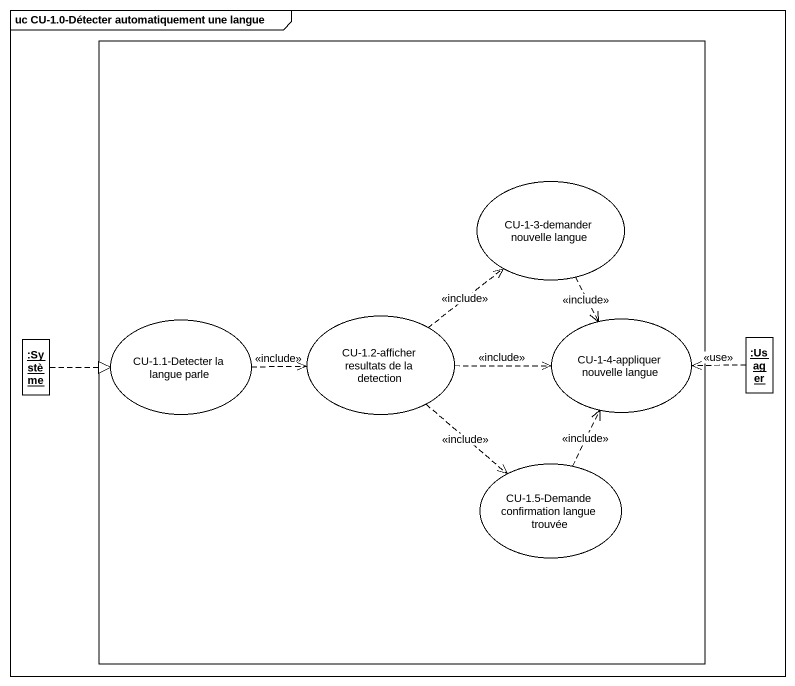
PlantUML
@startuml
mainframe uc CU-1.0-Détecter automatiquement une langue
allowmixing
hide circle
hide empty members
rectangle " " as rectangle1 {
  usecase "CU-1-3-demander nouvelle langue" as CU_1_3_demander_nouvelle
  usecase "CU-1.1-Detecter la langue parle" as CU_1_1_Detecter_la_langue
  usecase "CU-1.2-afficher resultats de la detection" as CU_1_2_afficher_resultats
  usecase "CU-1-4-appliquer nouvelle langue" as CU_1_4_appliquer_nouvelle
  usecase "CU-1.5-Demande confirmation langue trouvée" as CU_1_5_Demande_confirmation
}
object ":Système" as Système
object ":Usager" as Usager
CU_1_3_demander_nouvelle ..> CU_1_4_appliquer_nouvelle : <<include>>
Système .right.|> CU_1_1_Detecter_la_langue
CU_1_1_Detecter_la_langue .right.> CU_1_2_afficher_resultats : <<include>>
CU_1_2_afficher_resultats .up.> CU_1_3_demander_nouvelle : <<include>>
CU_1_2_afficher_resultats .right.> CU_1_4_appliquer_nouvelle : <<include>>
CU_1_2_afficher_resultats ..> CU_1_5_Demande_confirmation : <<include>>
Usager .left.> CU_1_4_appliquer_nouvelle : <<use>>
CU_1_5_Demande_confirmation .up.> CU_1_4_appliquer_nouvelle : <<include>>
@enduml
